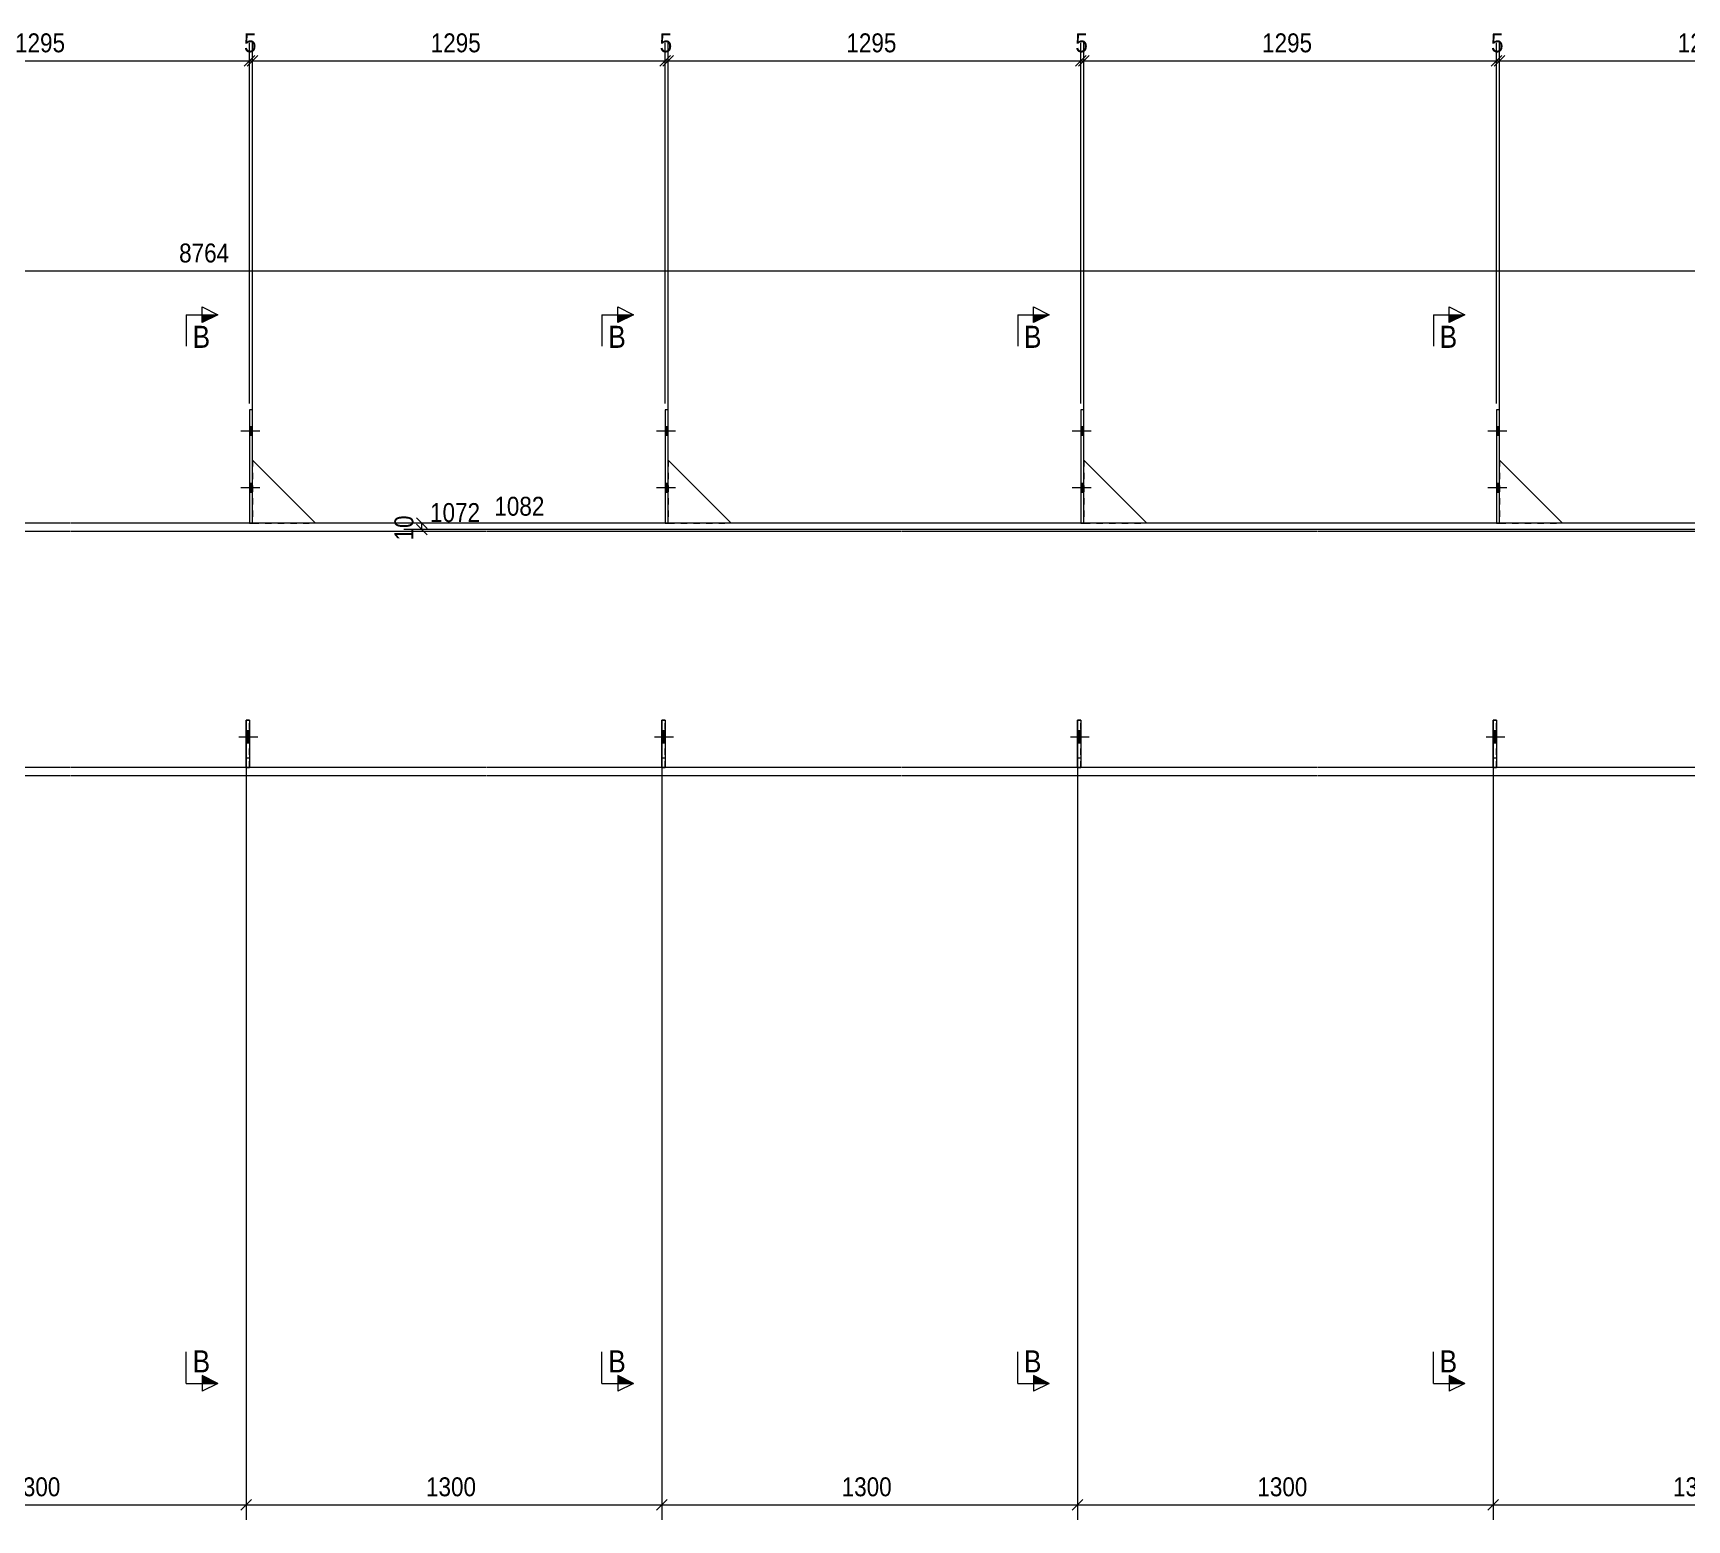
# Model space of a CAD drawing. Header units: millimetres. Extents: x 2 to 1174, y 1 to 825.
# Drawn here: x 311.2 to 573.4, y 245.8 to 481.5 of the extents above; entities that cross this region are included whole.
import ezdxf

# ---------------------------------------------------------------- set-up
doc = ezdxf.new("R2010")
doc.units = ezdxf.units.MM
for name, pattern in [('XKITLINE00', [0]), ('XKITLINE01', [4, 1, -1, 1, -1]), ('XKITLINE02', [4, 2, -2])]:
    doc.linetypes.add(name, pattern=pattern)
for name, color, linetype, lineweight in [('Bolt', 3, 'Continuous', 0), ('Dimensions', 7, 'Continuous', 0), ('Part', 2, 'Continuous', 0), ('Section', 6, 'Continuous', 0)]:
    doc.layers.add(name, color=color, linetype=linetype, lineweight=lineweight)
doc.styles.add('ARIAL', font='ARIAL.TTF')

# ---------------------------------------------------------------- blocks, each defined once
blk = doc.blocks.new('*A5')
at = {"layer": 'Part', "color": 2, "linetype": 'XKITLINE00', "lineweight": 0}
blk.add_line((421.94, 403.82), (411.94, 413.82), dxfattribs=at)
at = {"layer": 'Part', "color": 7, "linetype": 'XKITLINE01', "lineweight": 0}
for p, q in [((411.94, 413.82), (411.94, 403.82)), ((411.94, 403.82), (421.94, 403.82))]:
    blk.add_line(p, q, dxfattribs=at)
blk = doc.blocks.new('*A6')
at = {"layer": 'Part', "color": 2, "linetype": 'XKITLINE00', "lineweight": 0}
for p, q in [((346.04, 421.82), (345.54, 421.82)), ((345.54, 421.82), (345.54, 403.82)), ((346.04, 403.82), (346.04, 421.82))]:
    blk.add_line(p, q, dxfattribs=at)
at = {"layer": 'Part', "color": 7, "linetype": 'XKITLINE01', "lineweight": 0}
blk.add_line((345.54, 403.82), (346.04, 403.82), dxfattribs=at)
blk = doc.blocks.new('*A7')
at = {"layer": 'Part', "color": 2, "linetype": 'XKITLINE00', "lineweight": 0}
blk.add_line((356.04, 403.82), (346.04, 413.82), dxfattribs=at)
at = {"layer": 'Part', "color": 7, "linetype": 'XKITLINE01', "lineweight": 0}
for p, q in [((346.04, 413.82), (346.04, 403.82)), ((346.04, 403.82), (356.04, 403.82))]:
    blk.add_line(p, q, dxfattribs=at)
blk = doc.blocks.new('*A30')
at = {"layer": 'Part', "color": 2, "linetype": 'XKITLINE00', "lineweight": 0}
for p, q in [((476.84, 365.12), (476.84, 372.62)), ((476.84, 372.62), (477.34, 372.62)), ((477.34, 372.62), (477.34, 365.12))]:
    blk.add_line(p, q, dxfattribs=at)
at = {"layer": 'Part', "color": 7, "linetype": 'XKITLINE01', "lineweight": 0}
for p, q in [((476.84, 366.62), (477.34, 366.62)), ((477.34, 365.12), (476.84, 365.12))]:
    blk.add_line(p, q, dxfattribs=at)
blk = doc.blocks.new('*A31')
at = {"layer": 'Part', "color": 7, "linetype": 'XKITLINE01', "lineweight": 0}
for p, q in [((476.84, 372.62), (476.84, 365.12)), ((477.34, 372.62), (476.84, 372.62)), ((477.34, 365.12), (477.34, 372.62)), ((476.84, 366.62), (477.34, 366.62)), ((476.84, 365.12), (477.34, 365.12))]:
    blk.add_line(p, q, dxfattribs=at)
blk = doc.blocks.new('*A32')
at = {"layer": 'Part', "color": 2, "linetype": 'XKITLINE00', "lineweight": 0}
for p, q in [((345.04, 365.12), (345.04, 372.62)), ((345.04, 372.62), (345.54, 372.62)), ((345.54, 372.62), (345.54, 365.12))]:
    blk.add_line(p, q, dxfattribs=at)
at = {"layer": 'Part', "color": 7, "linetype": 'XKITLINE01', "lineweight": 0}
for p, q in [((345.04, 366.62), (345.54, 366.62)), ((345.54, 365.12), (345.04, 365.12))]:
    blk.add_line(p, q, dxfattribs=at)
blk = doc.blocks.new('*A33')
at = {"layer": 'Part', "color": 7, "linetype": 'XKITLINE01', "lineweight": 0}
for p, q in [((345.04, 372.62), (345.04, 365.12)), ((345.54, 372.62), (345.04, 372.62)), ((345.54, 365.12), (345.54, 372.62)), ((345.04, 366.62), (345.54, 366.62)), ((345.04, 365.12), (345.54, 365.12))]:
    blk.add_line(p, q, dxfattribs=at)
blk = doc.blocks.new('*A35')
at = {"layer": 'Part', "color": 2, "linetype": 'XKITLINE00', "lineweight": 0}
for p, q in [((542.74, 365.12), (542.74, 372.62)), ((542.74, 372.62), (543.24, 372.62)), ((543.24, 372.62), (543.24, 365.12))]:
    blk.add_line(p, q, dxfattribs=at)
at = {"layer": 'Part', "color": 7, "linetype": 'XKITLINE01', "lineweight": 0}
for p, q in [((542.74, 366.62), (543.24, 366.62)), ((543.24, 365.12), (542.74, 365.12))]:
    blk.add_line(p, q, dxfattribs=at)
blk = doc.blocks.new('*A36')
at = {"layer": 'Part', "color": 2, "linetype": 'XKITLINE00', "lineweight": 0}
for p, q in [((410.94, 365.12), (410.94, 372.62)), ((410.94, 372.62), (411.44, 372.62)), ((411.44, 372.62), (411.44, 365.12))]:
    blk.add_line(p, q, dxfattribs=at)
at = {"layer": 'Part', "color": 7, "linetype": 'XKITLINE01', "lineweight": 0}
for p, q in [((410.94, 366.62), (411.44, 366.62)), ((411.44, 365.12), (410.94, 365.12))]:
    blk.add_line(p, q, dxfattribs=at)
blk = doc.blocks.new('*A53')
at = {"layer": 'Bolt'}
for points in [[(543.24, 419.12), (543.74, 419.12), (543.74, 417.72), (543.24, 417.72)], [(543.24, 419.12), (543.74, 419.12), (543.74, 417.72), (543.24, 417.72)], [(543.24, 410.12), (543.74, 410.12), (543.74, 408.72), (543.24, 408.72)], [(543.24, 410.12), (543.74, 410.12), (543.74, 408.72), (543.24, 408.72)]]:
    blk.add_hatch(color=3, dxfattribs=at).paths.add_polyline_path(points, flags=17)
at = {"layer": 'Bolt', "color": 3, "linetype": 'XKITLINE00', "lineweight": 0}
for p, q in [((544.9, 418.42), (541.9, 418.42)), ((544.9, 418.42), (541.9, 418.42)), ((543.74, 419.12), (543.24, 419.12)), ((543.74, 419.12), (543.24, 419.12)), ((543.74, 417.72), (543.24, 417.72)), ((543.74, 417.72), (543.24, 417.72)), ((544.9, 409.42), (541.9, 409.42)), ((544.9, 409.42), (541.9, 409.42)), ((543.74, 410.12), (543.24, 410.12)), ((543.74, 410.12), (543.24, 410.12)), ((543.74, 408.72), (543.24, 408.72)), ((543.74, 408.72), (543.24, 408.72))]:
    blk.add_line(p, q, dxfattribs=at)
blk = doc.blocks.new('*A54')
at = {"layer": 'Bolt', "color": 3, "linetype": 'XKITLINE02', "lineweight": 0}
for p, q in [((544.59, 369.92), (541.59, 369.92)), ((543.24, 370.9), (542.74, 370.9)), ((543.24, 368.94), (542.74, 368.94))]:
    blk.add_line(p, q, dxfattribs=at)
blk = doc.blocks.new('*A55')
at = {"layer": 'Bolt'}
for points in [[(477.34, 419.12), (477.84, 419.12), (477.84, 417.72), (477.34, 417.72)], [(477.34, 419.12), (477.84, 419.12), (477.84, 417.72), (477.34, 417.72)], [(477.34, 410.12), (477.84, 410.12), (477.84, 408.72), (477.34, 408.72)], [(477.34, 410.12), (477.84, 410.12), (477.84, 408.72), (477.34, 408.72)]]:
    blk.add_hatch(color=3, dxfattribs=at).paths.add_polyline_path(points, flags=17)
at = {"layer": 'Bolt', "color": 3, "linetype": 'XKITLINE00', "lineweight": 0}
for p, q in [((479, 418.42), (476, 418.42)), ((479, 418.42), (476, 418.42)), ((477.84, 419.12), (477.34, 419.12)), ((477.84, 419.12), (477.34, 419.12)), ((477.84, 417.72), (477.34, 417.72)), ((477.84, 417.72), (477.34, 417.72)), ((479, 409.42), (476, 409.42)), ((479, 409.42), (476, 409.42)), ((477.84, 410.12), (477.34, 410.12)), ((477.84, 410.12), (477.34, 410.12)), ((477.84, 408.72), (477.34, 408.72)), ((477.84, 408.72), (477.34, 408.72))]:
    blk.add_line(p, q, dxfattribs=at)
blk = doc.blocks.new('*A56')
at = {"layer": 'Bolt'}
for points in [[(411.44, 419.12), (411.94, 419.12), (411.94, 417.72), (411.44, 417.72)], [(411.44, 419.12), (411.94, 419.12), (411.94, 417.72), (411.44, 417.72)], [(411.44, 410.12), (411.94, 410.12), (411.94, 408.72), (411.44, 408.72)], [(411.44, 410.12), (411.94, 410.12), (411.94, 408.72), (411.44, 408.72)]]:
    blk.add_hatch(color=3, dxfattribs=at).paths.add_polyline_path(points, flags=17)
at = {"layer": 'Bolt', "color": 3, "linetype": 'XKITLINE00', "lineweight": 0}
for p, q in [((413.1, 418.42), (410.1, 418.42)), ((413.1, 418.42), (410.1, 418.42)), ((411.94, 419.12), (411.44, 419.12)), ((411.94, 419.12), (411.44, 419.12)), ((411.94, 417.72), (411.44, 417.72)), ((411.94, 417.72), (411.44, 417.72)), ((413.1, 409.42), (410.1, 409.42)), ((413.1, 409.42), (410.1, 409.42)), ((411.94, 410.12), (411.44, 410.12)), ((411.94, 410.12), (411.44, 410.12)), ((411.94, 408.72), (411.44, 408.72)), ((411.94, 408.72), (411.44, 408.72))]:
    blk.add_line(p, q, dxfattribs=at)
blk = doc.blocks.new('*A57')
at = {"layer": 'Bolt', "color": 3, "linetype": 'XKITLINE02', "lineweight": 0}
for p, q in [((412.79, 369.92), (409.79, 369.92)), ((411.44, 370.9), (410.94, 370.9)), ((411.44, 368.94), (410.94, 368.94))]:
    blk.add_line(p, q, dxfattribs=at)
blk = doc.blocks.new('*A58')
at = {"layer": 'Bolt'}
for points in [[(345.54, 419.12), (346.04, 419.12), (346.04, 417.72), (345.54, 417.72)], [(345.54, 419.12), (346.04, 419.12), (346.04, 417.72), (345.54, 417.72)], [(345.54, 410.12), (346.04, 410.12), (346.04, 408.72), (345.54, 408.72)], [(345.54, 410.12), (346.04, 410.12), (346.04, 408.72), (345.54, 408.72)]]:
    blk.add_hatch(color=3, dxfattribs=at).paths.add_polyline_path(points, flags=17)
at = {"layer": 'Bolt', "color": 3, "linetype": 'XKITLINE00', "lineweight": 0}
for p, q in [((347.2, 418.42), (344.2, 418.42)), ((347.2, 418.42), (344.2, 418.42)), ((346.04, 419.12), (345.54, 419.12)), ((346.04, 419.12), (345.54, 419.12)), ((346.04, 417.72), (345.54, 417.72)), ((346.04, 417.72), (345.54, 417.72)), ((347.2, 409.42), (344.2, 409.42)), ((347.2, 409.42), (344.2, 409.42)), ((346.04, 410.12), (345.54, 410.12)), ((346.04, 410.12), (345.54, 410.12)), ((346.04, 408.72), (345.54, 408.72)), ((346.04, 408.72), (345.54, 408.72))]:
    blk.add_line(p, q, dxfattribs=at)
blk = doc.blocks.new('*A73')
at = {"layer": 'Bolt'}
blk.add_hatch(color=3, dxfattribs=at).paths.add_polyline_path([(477.34, 368.94), (476.84, 368.94), (476.84, 370.9), (477.34, 370.9)], flags=17)
at = {"layer": 'Bolt', "color": 3, "linetype": 'XKITLINE00', "lineweight": 0}
for p, q in [((478.69, 369.92), (475.69, 369.92)), ((477.34, 370.9), (476.84, 370.9)), ((477.34, 368.94), (476.84, 368.94))]:
    blk.add_line(p, q, dxfattribs=at)
blk = doc.blocks.new('*A74')
at = {"layer": 'Bolt', "color": 3, "linetype": 'XKITLINE02', "lineweight": 0}
for p, q in [((478.69, 369.92), (475.69, 369.92)), ((477.34, 370.9), (476.84, 370.9)), ((477.34, 368.94), (476.84, 368.94))]:
    blk.add_line(p, q, dxfattribs=at)
blk = doc.blocks.new('*A75')
at = {"layer": 'Bolt'}
blk.add_hatch(color=3, dxfattribs=at).paths.add_polyline_path([(345.54, 368.94), (345.04, 368.94), (345.04, 370.9), (345.54, 370.9)], flags=17)
at = {"layer": 'Bolt', "color": 3, "linetype": 'XKITLINE00', "lineweight": 0}
for p, q in [((346.89, 369.92), (343.89, 369.92)), ((345.54, 370.9), (345.04, 370.9)), ((345.54, 368.94), (345.04, 368.94))]:
    blk.add_line(p, q, dxfattribs=at)
blk = doc.blocks.new('*A76')
at = {"layer": 'Bolt', "color": 3, "linetype": 'XKITLINE02', "lineweight": 0}
for p, q in [((346.89, 369.92), (343.89, 369.92)), ((345.54, 370.9), (345.04, 370.9)), ((345.54, 368.94), (345.04, 368.94))]:
    blk.add_line(p, q, dxfattribs=at)
blk = doc.blocks.new('*A78')
at = {"layer": 'Bolt'}
blk.add_hatch(color=3, dxfattribs=at).paths.add_polyline_path([(543.24, 368.94), (542.74, 368.94), (542.74, 370.9), (543.24, 370.9)], flags=17)
at = {"layer": 'Bolt', "color": 3, "linetype": 'XKITLINE00', "lineweight": 0}
for p, q in [((544.59, 369.92), (541.59, 369.92)), ((543.24, 370.9), (542.74, 370.9)), ((543.24, 368.94), (542.74, 368.94))]:
    blk.add_line(p, q, dxfattribs=at)
blk = doc.blocks.new('*A79')
at = {"layer": 'Bolt'}
blk.add_hatch(color=3, dxfattribs=at).paths.add_polyline_path([(411.44, 368.94), (410.94, 368.94), (410.94, 370.9), (411.44, 370.9)], flags=17)
at = {"layer": 'Bolt', "color": 3, "linetype": 'XKITLINE00', "lineweight": 0}
for p, q in [((412.79, 369.92), (409.79, 369.92)), ((411.44, 370.9), (410.94, 370.9)), ((411.44, 368.94), (410.94, 368.94))]:
    blk.add_line(p, q, dxfattribs=at)
blk = doc.blocks.new('*A83')
at = {"layer": 'Part', "color": 2, "linetype": 'XKITLINE00', "lineweight": 0}
for p, q in [((317.14, 403.82), (60.88, 403.82)), ((383.04, 403.82), (317.24, 403.82)), ((448.94, 403.82), (383.14, 403.82)), ((514.84, 403.82), (449.04, 403.82)), ((580.74, 403.82), (514.94, 403.82)), ((317.14, 402.52), (60.88, 402.52)), ((383.04, 402.52), (317.24, 402.52)), ((448.94, 402.52), (383.14, 402.52)), ((514.84, 402.52), (449.04, 402.52)), ((580.74, 402.52), (514.94, 402.52)), ((317.14, 365.12), (60.88, 365.12)), ((383.04, 365.12), (317.24, 365.12)), ((448.94, 365.12), (383.14, 365.12)), ((514.84, 365.12), (449.04, 365.12)), ((580.74, 365.12), (514.94, 365.12)), ((60.88, 363.82), (317.14, 363.82)), ((317.24, 363.82), (383.04, 363.82)), ((383.14, 363.82), (448.94, 363.82)), ((449.04, 363.82), (514.84, 363.82)), ((514.94, 363.82), (580.74, 363.82))]:
    blk.add_line(p, q, dxfattribs=at)
blk = doc.blocks.new('*A84')
at = {"layer": 'Part', "color": 2, "linetype": 'XKITLINE00', "lineweight": 0}
for p, q in [((543.74, 421.82), (543.24, 421.82)), ((543.24, 421.82), (543.24, 403.82)), ((543.74, 403.82), (543.74, 421.82))]:
    blk.add_line(p, q, dxfattribs=at)
at = {"layer": 'Part', "color": 7, "linetype": 'XKITLINE01', "lineweight": 0}
blk.add_line((543.24, 403.82), (543.74, 403.82), dxfattribs=at)
blk = doc.blocks.new('*A85')
at = {"layer": 'Part', "color": 7, "linetype": 'XKITLINE01', "lineweight": 0}
for p, q in [((542.74, 372.62), (542.74, 365.12)), ((543.24, 372.62), (542.74, 372.62)), ((543.24, 365.12), (543.24, 372.62)), ((542.74, 366.62), (543.24, 366.62)), ((542.74, 365.12), (543.24, 365.12))]:
    blk.add_line(p, q, dxfattribs=at)
blk = doc.blocks.new('*A86')
at = {"layer": 'Part', "color": 2, "linetype": 'XKITLINE00', "lineweight": 0}
blk.add_line((553.74, 403.82), (543.74, 413.82), dxfattribs=at)
at = {"layer": 'Part', "color": 7, "linetype": 'XKITLINE01', "lineweight": 0}
for p, q in [((543.74, 413.82), (543.74, 403.82)), ((543.74, 403.82), (553.74, 403.82))]:
    blk.add_line(p, q, dxfattribs=at)
blk = doc.blocks.new('*A87')
at = {"layer": 'Part', "color": 2, "linetype": 'XKITLINE00', "lineweight": 0}
for p, q in [((477.84, 421.82), (477.34, 421.82)), ((477.34, 421.82), (477.34, 403.82)), ((477.84, 403.82), (477.84, 421.82))]:
    blk.add_line(p, q, dxfattribs=at)
at = {"layer": 'Part', "color": 7, "linetype": 'XKITLINE01', "lineweight": 0}
blk.add_line((477.34, 403.82), (477.84, 403.82), dxfattribs=at)
blk = doc.blocks.new('*A88')
at = {"layer": 'Part', "color": 2, "linetype": 'XKITLINE00', "lineweight": 0}
blk.add_line((487.84, 403.82), (477.84, 413.82), dxfattribs=at)
at = {"layer": 'Part', "color": 7, "linetype": 'XKITLINE01', "lineweight": 0}
for p, q in [((477.84, 413.82), (477.84, 403.82)), ((477.84, 403.82), (487.84, 403.82))]:
    blk.add_line(p, q, dxfattribs=at)
blk = doc.blocks.new('*A89')
at = {"layer": 'Part', "color": 2, "linetype": 'XKITLINE00', "lineweight": 0}
for p, q in [((411.94, 421.82), (411.44, 421.82)), ((411.44, 421.82), (411.44, 403.82)), ((411.94, 403.82), (411.94, 421.82))]:
    blk.add_line(p, q, dxfattribs=at)
at = {"layer": 'Part', "color": 7, "linetype": 'XKITLINE01', "lineweight": 0}
blk.add_line((411.44, 403.82), (411.94, 403.82), dxfattribs=at)
blk = doc.blocks.new('*A90')
at = {"layer": 'Part', "color": 7, "linetype": 'XKITLINE01', "lineweight": 0}
for p, q in [((410.94, 372.62), (410.94, 365.12)), ((411.44, 372.62), (410.94, 372.62)), ((411.44, 365.12), (411.44, 372.62)), ((410.94, 366.62), (411.44, 366.62)), ((410.94, 365.12), (411.44, 365.12))]:
    blk.add_line(p, q, dxfattribs=at)
blk = doc.blocks.new('*A227')
at = {"layer": 'Section'}
for points in [[(535.74, 436.88), (538.24, 436.88), (535.74, 435.63)], [(535.74, 268.7), (538.24, 267.45), (535.74, 267.45)]]:
    blk.add_hatch(color=3, dxfattribs=at).paths.add_polyline_path(points, flags=17)
at = {"layer": 'Section', "color": 3, "linetype": 'XKITLINE00', "lineweight": 0}
for p, q in [((535.74, 435.63), (535.74, 438.13)), ((535.74, 438.13), (538.24, 436.88)), ((538.24, 436.88), (535.74, 435.63)), ((538.24, 267.45), (535.74, 268.7)), ((535.74, 268.7), (535.74, 266.2)), ((538.24, 267.45), (535.74, 266.2))]:
    blk.add_line(p, q, dxfattribs=at)
at = {"layer": 'Section', "color": 1, "linetype": 'XKITLINE00', "lineweight": 0}
for p, q in [((533.24, 436.88), (533.24, 431.88)), ((533.24, 436.88), (538.24, 436.88)), ((533.24, 267.45), (533.24, 272.45)), ((533.24, 267.45), (538.24, 267.45))]:
    blk.add_line(p, q, dxfattribs=at)
at = {"layer": 'Section', "color": 7, "style": 'ARIAL', "width": 0.85}
for p in [(534.24, 431.63), (534.24, 269.2)]:
    blk.add_text('B', height=3.5, dxfattribs=at).set_placement(p)
blk = doc.blocks.new('*A228')
at = {"layer": 'Section'}
for points in [[(338.04, 436.88), (340.54, 436.88), (338.04, 435.63)], [(338.04, 268.7), (340.54, 267.45), (338.04, 267.45)]]:
    blk.add_hatch(color=3, dxfattribs=at).paths.add_polyline_path(points, flags=17)
at = {"layer": 'Section', "color": 3, "linetype": 'XKITLINE00', "lineweight": 0}
for p, q in [((338.04, 435.63), (338.04, 438.13)), ((338.04, 438.13), (340.54, 436.88)), ((340.54, 436.88), (338.04, 435.63)), ((340.54, 267.45), (338.04, 268.7)), ((338.04, 268.7), (338.04, 266.2)), ((340.54, 267.45), (338.04, 266.2))]:
    blk.add_line(p, q, dxfattribs=at)
at = {"layer": 'Section', "color": 1, "linetype": 'XKITLINE00', "lineweight": 0}
for p, q in [((335.54, 436.88), (335.54, 431.88)), ((335.54, 436.88), (340.54, 436.88)), ((335.54, 267.45), (335.54, 272.45)), ((335.54, 267.45), (340.54, 267.45))]:
    blk.add_line(p, q, dxfattribs=at)
at = {"layer": 'Section', "color": 7, "style": 'ARIAL', "width": 0.85}
for p in [(336.54, 431.63), (336.54, 269.2)]:
    blk.add_text('B', height=3.5, dxfattribs=at).set_placement(p)
blk = doc.blocks.new('*A230')
at = {"layer": 'Section'}
for points in [[(469.84, 436.88), (472.34, 436.88), (469.84, 435.63)], [(469.84, 268.7), (472.34, 267.45), (469.84, 267.45)]]:
    blk.add_hatch(color=3, dxfattribs=at).paths.add_polyline_path(points, flags=17)
at = {"layer": 'Section', "color": 3, "linetype": 'XKITLINE00', "lineweight": 0}
for p, q in [((469.84, 435.63), (469.84, 438.13)), ((469.84, 438.13), (472.34, 436.88)), ((472.34, 436.88), (469.84, 435.63)), ((472.34, 267.45), (469.84, 268.7)), ((469.84, 268.7), (469.84, 266.2)), ((472.34, 267.45), (469.84, 266.2))]:
    blk.add_line(p, q, dxfattribs=at)
at = {"layer": 'Section', "color": 1, "linetype": 'XKITLINE00', "lineweight": 0}
for p, q in [((467.34, 436.88), (467.34, 431.88)), ((467.34, 436.88), (472.34, 436.88)), ((467.34, 267.45), (467.34, 272.45)), ((467.34, 267.45), (472.34, 267.45))]:
    blk.add_line(p, q, dxfattribs=at)
at = {"layer": 'Section', "color": 7, "style": 'ARIAL', "width": 0.85}
for p in [(468.34, 431.63), (468.34, 269.2)]:
    blk.add_text('B', height=3.5, dxfattribs=at).set_placement(p)
blk = doc.blocks.new('*A232')
at = {"layer": 'Section'}
for points in [[(403.94, 436.88), (406.44, 436.88), (403.94, 435.63)], [(403.94, 268.7), (406.44, 267.45), (403.94, 267.45)]]:
    blk.add_hatch(color=3, dxfattribs=at).paths.add_polyline_path(points, flags=17)
at = {"layer": 'Section', "color": 3, "linetype": 'XKITLINE00', "lineweight": 0}
for p, q in [((403.94, 435.63), (403.94, 438.13)), ((403.94, 438.13), (406.44, 436.88)), ((406.44, 436.88), (403.94, 435.63)), ((406.44, 267.45), (403.94, 268.7)), ((403.94, 268.7), (403.94, 266.2)), ((406.44, 267.45), (403.94, 266.2))]:
    blk.add_line(p, q, dxfattribs=at)
at = {"layer": 'Section', "color": 1, "linetype": 'XKITLINE00', "lineweight": 0}
for p, q in [((401.44, 436.88), (401.44, 431.88)), ((401.44, 436.88), (406.44, 436.88)), ((401.44, 267.45), (401.44, 272.45)), ((401.44, 267.45), (406.44, 267.45))]:
    blk.add_line(p, q, dxfattribs=at)
at = {"layer": 'Section', "color": 7, "style": 'ARIAL', "width": 0.85}
for p in [(402.44, 431.63), (402.44, 269.2)]:
    blk.add_text('B', height=3.5, dxfattribs=at).set_placement(p)
blk = doc.blocks.new('*A237')
at = {"layer": 'Dimensions', "color": 7, "linetype": 'XKITLINE00', "lineweight": 0}
for p, q in [((280.14, 414.82), (280.14, 479.99)), ((345.54, 422.82), (345.54, 479.99)), ((280.99, 477.99), (279.3, 476.29)), ((346.39, 477.99), (344.7, 476.29)), ((280.14, 477.14), (345.54, 477.14))]:
    blk.add_line(p, q, dxfattribs=at)
at = {"layer": 'Dimensions', "color": 3}
for p in [(280.14, 477.14), (345.54, 477.14)]:
    blk.add_point(p, dxfattribs=at)
at = {"layer": 'Dimensions', "color": 3, "style": 'ARIAL', "width": 0.85}
blk.add_text('1295', height=3, dxfattribs=at).set_placement((308.39, 478.49))
blk = doc.blocks.new('*A238')
at = {"layer": 'Dimensions', "color": 7, "linetype": 'XKITLINE00', "lineweight": 0}
for p, q in [((345.54, 422.82), (345.54, 479.99)), ((346.04, 414.82), (346.04, 479.99)), ((346.39, 477.99), (344.7, 476.29)), ((346.89, 477.99), (345.2, 476.29)), ((345.54, 477.14), (346.04, 477.14))]:
    blk.add_line(p, q, dxfattribs=at)
at = {"layer": 'Dimensions', "color": 3}
for p in [(345.54, 477.14), (346.04, 477.14)]:
    blk.add_point(p, dxfattribs=at)
at = {"layer": 'Dimensions', "color": 3, "style": 'ARIAL', "width": 0.85}
blk.add_text('5', height=3, dxfattribs=at).set_placement((344.68, 478.49))
blk = doc.blocks.new('*A239')
at = {"layer": 'Dimensions', "color": 7, "linetype": 'XKITLINE00', "lineweight": 0}
for p, q in [((346.04, 414.82), (346.04, 479.99)), ((411.44, 422.82), (411.44, 479.99)), ((346.89, 477.99), (345.2, 476.29)), ((412.29, 477.99), (410.6, 476.29)), ((346.04, 477.14), (411.44, 477.14))]:
    blk.add_line(p, q, dxfattribs=at)
at = {"layer": 'Dimensions', "color": 3}
for p in [(346.04, 477.14), (411.44, 477.14)]:
    blk.add_point(p, dxfattribs=at)
at = {"layer": 'Dimensions', "color": 3, "style": 'ARIAL', "width": 0.85}
blk.add_text('1295', height=3, dxfattribs=at).set_placement((374.29, 478.49))
blk = doc.blocks.new('*A240')
at = {"layer": 'Dimensions', "color": 7, "linetype": 'XKITLINE00', "lineweight": 0}
for p, q in [((411.44, 422.82), (411.44, 479.99)), ((411.94, 414.82), (411.94, 479.99)), ((412.29, 477.99), (410.6, 476.29)), ((412.79, 477.99), (411.1, 476.29)), ((411.44, 477.14), (411.94, 477.14))]:
    blk.add_line(p, q, dxfattribs=at)
at = {"layer": 'Dimensions', "color": 3}
for p in [(411.44, 477.14), (411.94, 477.14)]:
    blk.add_point(p, dxfattribs=at)
at = {"layer": 'Dimensions', "color": 3, "style": 'ARIAL', "width": 0.85}
blk.add_text('5', height=3, dxfattribs=at).set_placement((410.58, 478.49))
blk = doc.blocks.new('*A241')
at = {"layer": 'Dimensions', "color": 7, "linetype": 'XKITLINE00', "lineweight": 0}
for p, q in [((411.94, 414.82), (411.94, 479.99)), ((477.34, 422.82), (477.34, 479.99)), ((412.79, 477.99), (411.1, 476.29)), ((478.19, 477.99), (476.5, 476.29)), ((411.94, 477.14), (477.34, 477.14))]:
    blk.add_line(p, q, dxfattribs=at)
at = {"layer": 'Dimensions', "color": 3}
for p in [(411.94, 477.14), (477.34, 477.14)]:
    blk.add_point(p, dxfattribs=at)
at = {"layer": 'Dimensions', "color": 3, "style": 'ARIAL', "width": 0.85}
blk.add_text('1295', height=3, dxfattribs=at).set_placement((440.19, 478.49))
blk = doc.blocks.new('*A242')
at = {"layer": 'Dimensions', "color": 7, "linetype": 'XKITLINE00', "lineweight": 0}
for p, q in [((477.34, 422.82), (477.34, 479.99)), ((477.84, 414.82), (477.84, 479.99)), ((478.19, 477.99), (476.5, 476.29)), ((478.69, 477.99), (477, 476.29)), ((477.34, 477.14), (477.84, 477.14))]:
    blk.add_line(p, q, dxfattribs=at)
at = {"layer": 'Dimensions', "color": 3}
for p in [(477.34, 477.14), (477.84, 477.14)]:
    blk.add_point(p, dxfattribs=at)
at = {"layer": 'Dimensions', "color": 3, "style": 'ARIAL', "width": 0.85}
blk.add_text('5', height=3, dxfattribs=at).set_placement((476.48, 478.49))
blk = doc.blocks.new('*A243')
at = {"layer": 'Dimensions', "color": 7, "linetype": 'XKITLINE00', "lineweight": 0}
for p, q in [((477.84, 414.82), (477.84, 479.99)), ((543.24, 422.82), (543.24, 479.99)), ((478.69, 477.99), (477, 476.29)), ((544.09, 477.99), (542.4, 476.29)), ((477.84, 477.14), (543.24, 477.14))]:
    blk.add_line(p, q, dxfattribs=at)
at = {"layer": 'Dimensions', "color": 3}
for p in [(477.84, 477.14), (543.24, 477.14)]:
    blk.add_point(p, dxfattribs=at)
at = {"layer": 'Dimensions', "color": 3, "style": 'ARIAL', "width": 0.85}
blk.add_text('1295', height=3, dxfattribs=at).set_placement((506.09, 478.49))
blk = doc.blocks.new('*A244')
at = {"layer": 'Dimensions', "color": 7, "linetype": 'XKITLINE00', "lineweight": 0}
for p, q in [((543.24, 422.82), (543.24, 479.99)), ((543.74, 414.82), (543.74, 479.99)), ((544.09, 477.99), (542.4, 476.29)), ((544.59, 477.99), (542.9, 476.29)), ((543.24, 477.14), (543.74, 477.14))]:
    blk.add_line(p, q, dxfattribs=at)
at = {"layer": 'Dimensions', "color": 3}
for p in [(543.24, 477.14), (543.74, 477.14)]:
    blk.add_point(p, dxfattribs=at)
at = {"layer": 'Dimensions', "color": 3, "style": 'ARIAL', "width": 0.85}
blk.add_text('5', height=3, dxfattribs=at).set_placement((542.38, 478.49))
blk = doc.blocks.new('*A245')
at = {"layer": 'Dimensions', "color": 7, "linetype": 'XKITLINE00', "lineweight": 0}
for p, q in [((543.74, 414.82), (543.74, 479.99)), ((609.14, 422.82), (609.14, 479.99)), ((544.59, 477.99), (542.9, 476.29)), ((609.99, 477.99), (608.3, 476.29)), ((543.74, 477.14), (609.14, 477.14))]:
    blk.add_line(p, q, dxfattribs=at)
at = {"layer": 'Dimensions', "color": 3}
for p in [(543.74, 477.14), (609.14, 477.14)]:
    blk.add_point(p, dxfattribs=at)
at = {"layer": 'Dimensions', "color": 3, "style": 'ARIAL', "width": 0.85}
blk.add_text('1295', height=3, dxfattribs=at).set_placement((571.99, 478.49))
blk = doc.blocks.new('*A249')
at = {"layer": 'Dimensions', "color": 7, "linetype": 'XKITLINE00', "lineweight": 0}
for p, q in [((279.14, 371.62), (279.14, 245.81)), ((345.04, 371.62), (345.04, 245.81)), ((279.99, 249.06), (278.3, 247.36)), ((279.14, 248.21), (345.04, 248.21)), ((345.89, 249.06), (344.2, 247.36))]:
    blk.add_line(p, q, dxfattribs=at)
at = {"layer": 'Dimensions', "color": 3}
for p in [(279.14, 248.21), (345.04, 248.21)]:
    blk.add_point(p, dxfattribs=at)
at = {"layer": 'Dimensions', "color": 3, "style": 'ARIAL', "width": 0.85}
blk.add_text('1300', height=3, dxfattribs=at).set_placement((307.64, 249.56))
blk = doc.blocks.new('*A250')
at = {"layer": 'Dimensions', "color": 7, "linetype": 'XKITLINE00', "lineweight": 0}
for p, q in [((345.04, 371.62), (345.04, 245.81)), ((410.94, 371.62), (410.94, 245.81)), ((345.89, 249.06), (344.2, 247.36)), ((345.04, 248.21), (410.94, 248.21)), ((411.79, 249.06), (410.1, 247.36))]:
    blk.add_line(p, q, dxfattribs=at)
at = {"layer": 'Dimensions', "color": 3}
for p in [(345.04, 248.21), (410.94, 248.21)]:
    blk.add_point(p, dxfattribs=at)
at = {"layer": 'Dimensions', "color": 3, "style": 'ARIAL', "width": 0.85}
blk.add_text('1300', height=3, dxfattribs=at).set_placement((373.54, 249.56))
blk = doc.blocks.new('*A251')
at = {"layer": 'Dimensions', "color": 7, "linetype": 'XKITLINE00', "lineweight": 0}
for p, q in [((410.94, 371.62), (410.94, 245.81)), ((476.84, 371.62), (476.84, 245.81)), ((411.79, 249.06), (410.1, 247.36)), ((410.94, 248.21), (476.84, 248.21)), ((477.69, 249.06), (476, 247.36))]:
    blk.add_line(p, q, dxfattribs=at)
at = {"layer": 'Dimensions', "color": 3}
for p in [(410.94, 248.21), (476.84, 248.21)]:
    blk.add_point(p, dxfattribs=at)
at = {"layer": 'Dimensions', "color": 3, "style": 'ARIAL', "width": 0.85}
blk.add_text('1300', height=3, dxfattribs=at).set_placement((439.44, 249.56))
blk = doc.blocks.new('*A252')
at = {"layer": 'Dimensions', "color": 7, "linetype": 'XKITLINE00', "lineweight": 0}
for p, q in [((476.84, 371.62), (476.84, 245.81)), ((542.74, 371.62), (542.74, 245.81)), ((477.69, 249.06), (476, 247.36)), ((476.84, 248.21), (542.74, 248.21)), ((543.59, 249.06), (541.9, 247.36))]:
    blk.add_line(p, q, dxfattribs=at)
at = {"layer": 'Dimensions', "color": 3}
for p in [(476.84, 248.21), (542.74, 248.21)]:
    blk.add_point(p, dxfattribs=at)
at = {"layer": 'Dimensions', "color": 3, "style": 'ARIAL', "width": 0.85}
blk.add_text('1300', height=3, dxfattribs=at).set_placement((505.34, 249.56))
blk = doc.blocks.new('*A253')
at = {"layer": 'Dimensions', "color": 7, "linetype": 'XKITLINE00', "lineweight": 0}
for p, q in [((542.74, 371.62), (542.74, 245.81)), ((608.64, 371.62), (608.64, 245.81)), ((543.59, 249.06), (541.9, 247.36)), ((542.74, 248.21), (608.64, 248.21)), ((609.49, 249.06), (607.8, 247.36))]:
    blk.add_line(p, q, dxfattribs=at)
at = {"layer": 'Dimensions', "color": 3}
for p in [(542.74, 248.21), (608.64, 248.21)]:
    blk.add_point(p, dxfattribs=at)
at = {"layer": 'Dimensions', "color": 3, "style": 'ARIAL', "width": 0.85}
blk.add_text('1300', height=3, dxfattribs=at).set_placement((571.24, 249.56))
blk = doc.blocks.new('*A255')
at = {"layer": 'Dimensions', "color": 7, "linetype": 'XKITLINE00', "lineweight": 0}
for p, q in [((608.64, 403.82), (370.03, 403.82)), ((372.03, 404.67), (373.73, 402.97)), ((372.88, 402.82), (372.88, 403.82)), ((615.82, 402.82), (370.03, 402.82)), ((372.03, 403.67), (373.73, 401.97))]:
    blk.add_line(p, q, dxfattribs=at)
at = {"layer": 'Dimensions', "color": 3}
for p in [(372.88, 403.82), (372.88, 402.82)]:
    blk.add_point(p, dxfattribs=at)
at = {"layer": 'Dimensions', "color": 3, "style": 'ARIAL', "width": 0.85}
for s, p in [('1072', (374.18, 404.02)), ('1082', (384.38, 405.02))]:
    blk.add_text(s, height=3, dxfattribs=at).set_placement(p)
blk.add_text('10', height=3, rotation=90.0002, dxfattribs=at).set_placement((371.53, 401.09))
blk = doc.blocks.new('*A259')
at = {"layer": 'Dimensions', "color": 7, "linetype": 'XKITLINE00', "lineweight": 0}
blk.add_line((60.88, 443.82), (616.82, 443.82), dxfattribs=at)
at = {"layer": 'Dimensions', "color": 3, "style": 'ARIAL', "width": 0.85}
blk.add_text('8764', height=3, dxfattribs=at).set_placement((334.4, 445.17))

msp = doc.modelspace()

# ---------------------------------------------------------------- block references
at = {"lineweight": 0}
for name in ['*A237', '*A238', '*A239', '*A240', '*A241', '*A242', '*A243', '*A244', '*A245', '*A259', '*A228', '*A232', '*A230', '*A227', '*A6', '*A89', '*A87', '*A84', '*A58', '*A56', '*A55', '*A53', '*A7', '*A5', '*A88', '*A86', '*A255', '*A32', '*A33', '*A36', '*A90', '*A30', '*A31', '*A35', '*A85', '*A249', '*A75', '*A76', '*A250', '*A57', '*A79', '*A251', '*A73', '*A74', '*A252', '*A54', '*A78', '*A253']:
    msp.add_blockref(name, (0, 0), dxfattribs=at)
at = {"layer": 'Part', "lineweight": 0}
msp.add_blockref('*A83', (0, 0), dxfattribs=at)

doc.saveas('drawing.dxf')
